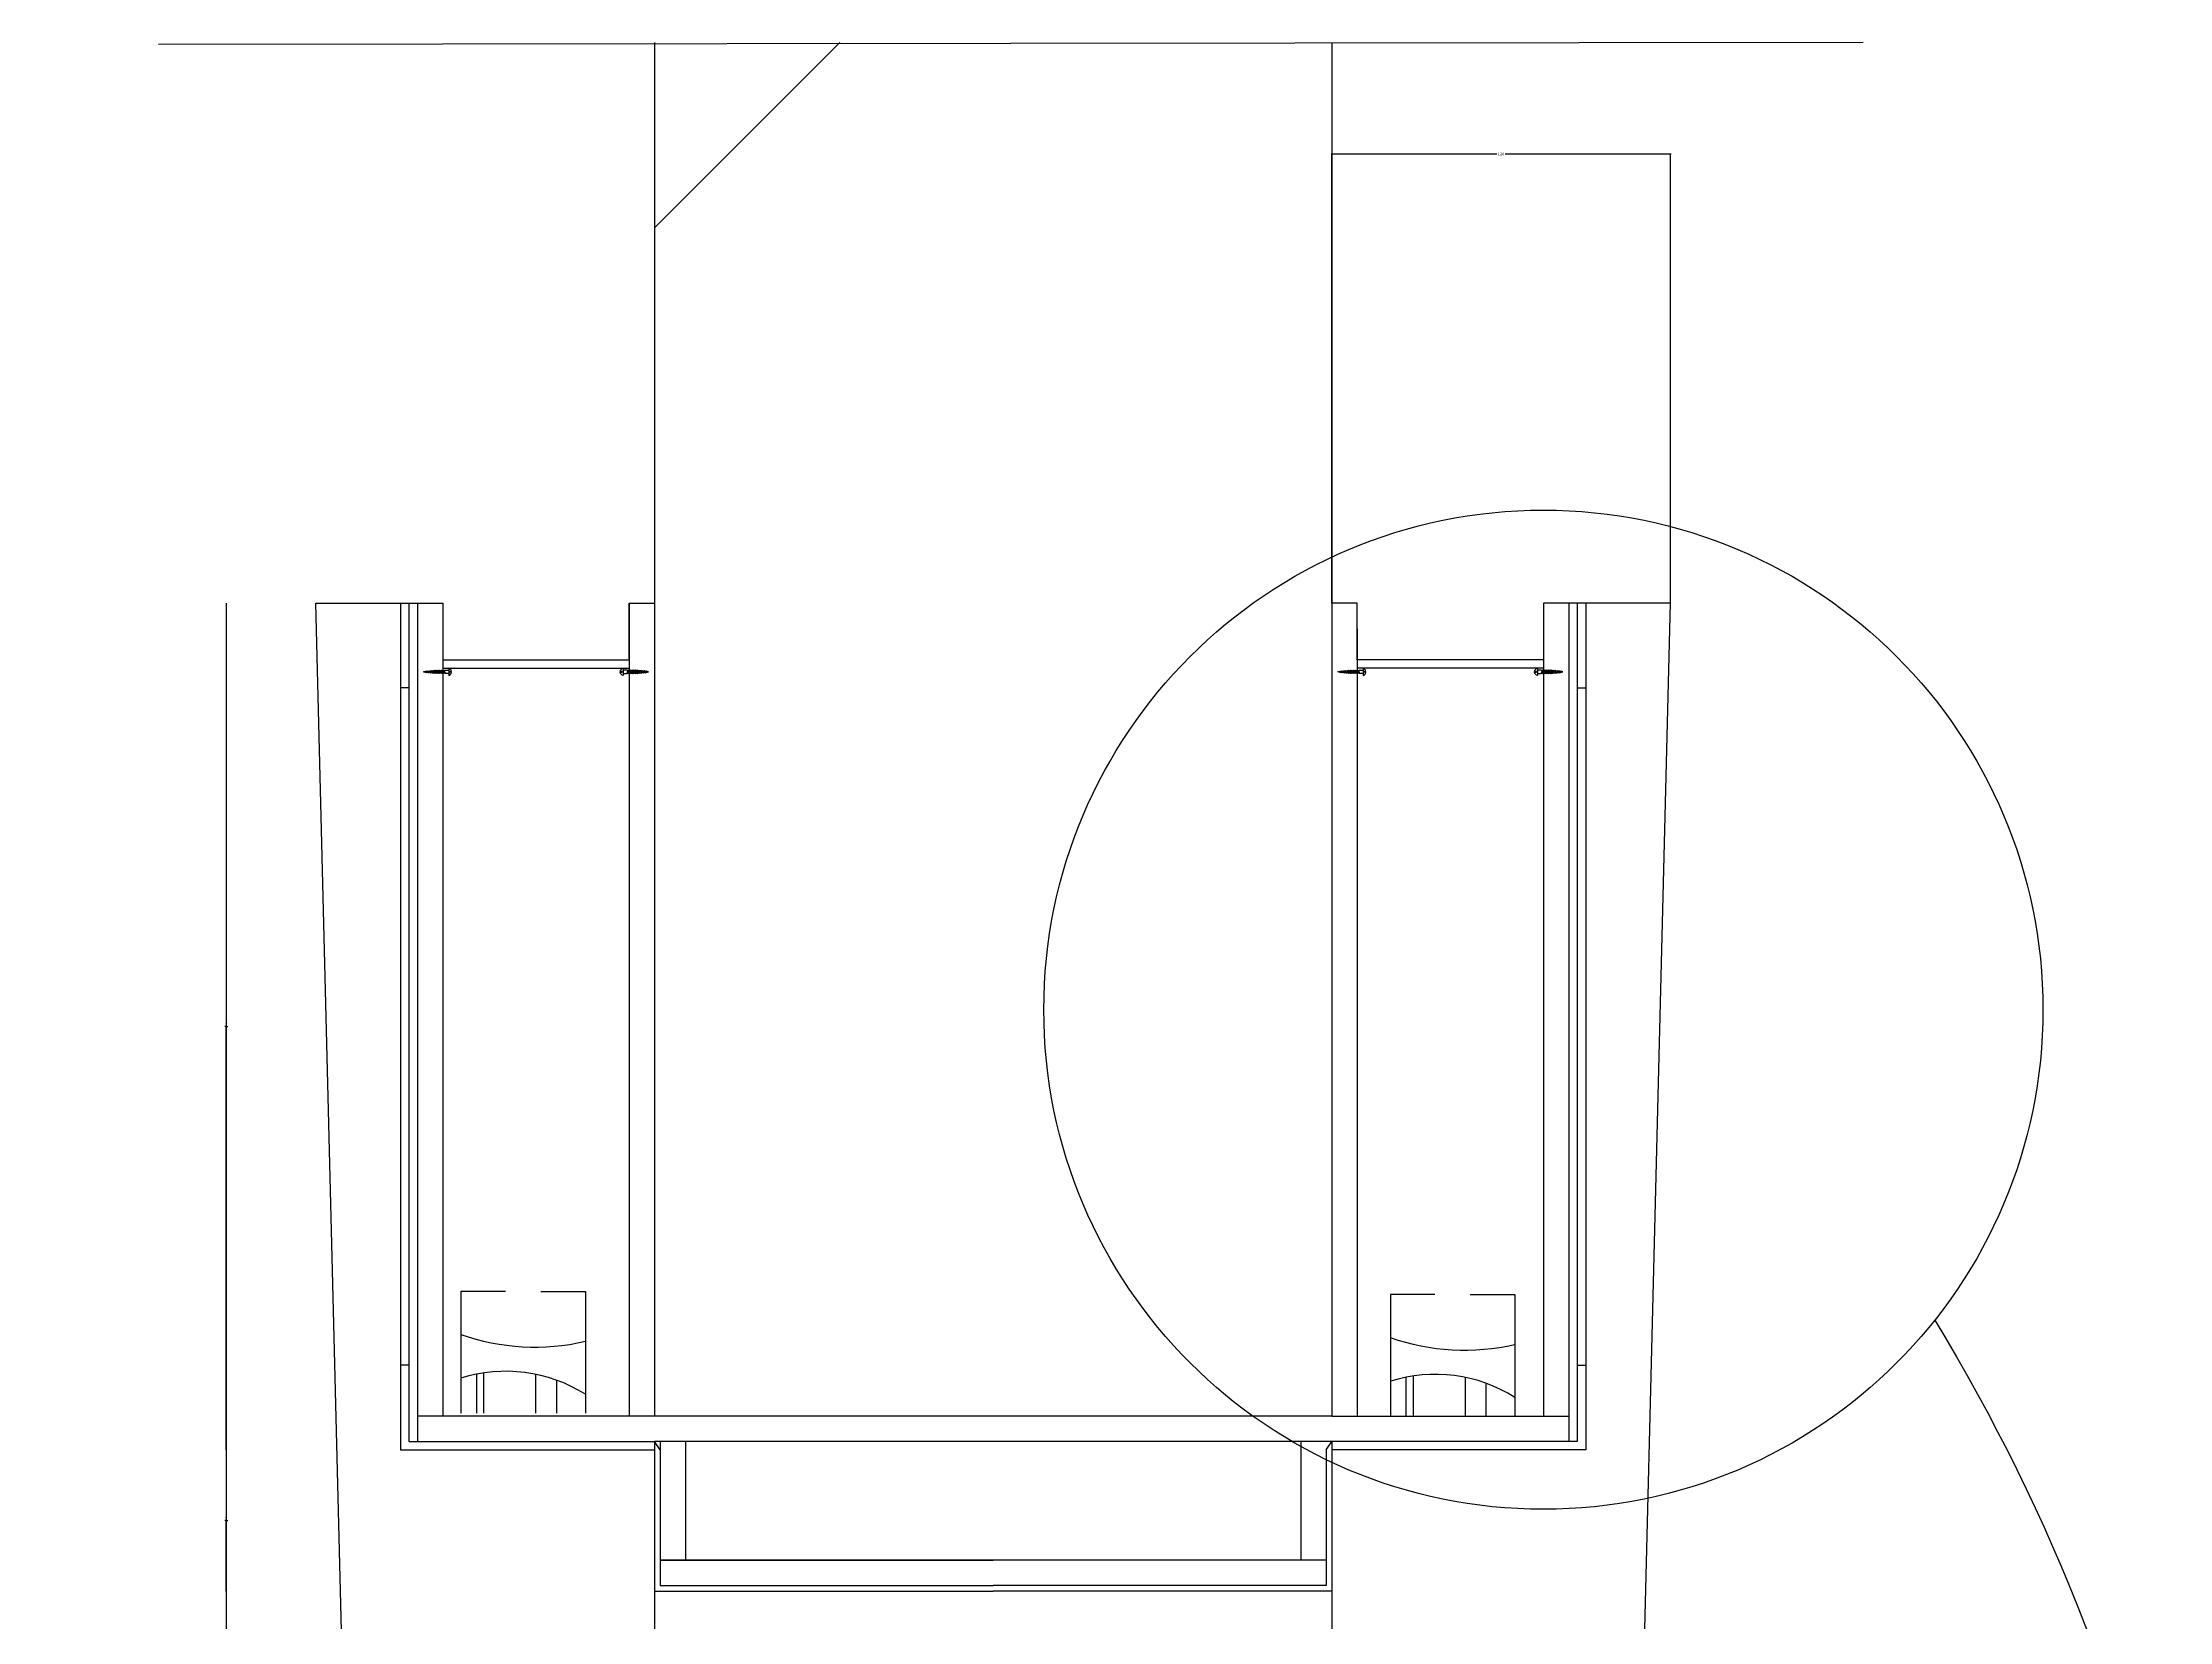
# Model space of a CAD drawing. Header units: metres. Extents: x -150 to 5859, y 346 to 5792.
# Drawn here: x 3543 to 4297, y 3266 to 3826 of the extents above; entities that cross this region are included whole.
import ezdxf

# ---------------------------------------------------------------- set-up
doc = ezdxf.new("R2010")
doc.units = ezdxf.units.M
for name, color, linetype in [('2', 2, 'Continuous'), ('3', 3, 'Continuous'), ('4', 4, 'Continuous'), ('7', 7, 'Continuous'), ('BH', 3, 'Continuous'), ('DIM', 3, 'Continuous')]:
    doc.layers.add(name, color=color, linetype=linetype)
doc.dimstyles.get("Standard").update_dxf_attribs({"dimtxt": 2.5, "dimasz": 2.5, "dimexe": 1.25, "dimexo": 0.625, "dimtad": 1, "dimcen": 2.5, "dimazin": 3, "dimtfac": 1, "dimtmove": 0, "dimatfit": 3})

# ---------------------------------------------------------------- blocks, each defined once
blk = doc.blocks.new('GJ-WJ08')
at = {"layer": '3'}
for p, q in [((-2, -4), (-2, 0)), ((2, 0), (2, -4)), ((-1.5, -4.88), (-2, -4)), ((-2, -6), (-1.5, -4.88)), ((-2, -6), (1.5, -5.12)), ((-1.5, -6.88), (-2, -6)), ((-2, -8), (-1.5, -6.88)), ((-2, -8), (1.5, -7.12)), ((-1.5, -8.88), (-2, -8)), ((-2, -10), (-1.5, -8.88)), ((-2, -10), (1.5, -9.12)), ((-1.5, -10.88), (-2, -10)), ((-2, -12), (-1.5, -10.88)), ((-2, -12), (1.5, -11.12)), ((-1.5, -12.88), (-2, -12)), ((-2, -14), (-1.5, -12.88)), ((-2, -14), (1.5, -13.12)), ((-1.42, -14.85), (-2, -14)), ((-1.81, -15.95), (-1.42, -14.85)), ((-1.81, -15.95), (1.39, -15.15)), ((-1.23, -16.81), (-1.81, -15.95)), ((-1.62, -17.91), (-1.23, -16.81)), ((-1.62, -17.91), (1.18, -17.21)), ((-1.04, -18.76), (-1.62, -17.91)), ((-1.5, -4.88), (2, -4)), ((-1.5, -6.88), (2, -6)), ((-1.5, -8.88), (2, -8)), ((-1.5, -10.88), (2, -10)), ((-1.5, -12.88), (2, -12)), ((-1.43, -19.86), (-1.04, -18.76)), ((-1.43, -19.86), (1.09, -19.23)), ((-0.85, -20.71), (-1.43, -19.86)), ((-1.42, -14.85), (2, -14)), ((-1.25, -21.81), (-0.85, -20.71)), ((-1.25, -21.81), (0.77, -21.31)), ((-0.67, -22.67), (-1.25, -21.81)), ((-1.23, -16.81), (1.8, -16.05)), ((-1.06, -23.76), (-0.67, -22.67)), ((-1.06, -23.76), (0.56, -23.36)), ((-1.04, -18.76), (1.6, -18.1)), ((-0.85, -20.71), (1.39, -20.15)), ((-0.67, -22.67), (1.18, -22.2)), ((1.18, -22.2), (0.56, -23.36)), ((0.56, -23.36), (0.98, -24.26)), ((1.39, -20.15), (0.77, -21.31)), ((0.77, -21.31), (1.18, -22.2)), ((1.6, -18.1), (0.97, -19.26)), ((0.97, -19.26), (1.39, -20.15)), ((1.8, -16.05), (1.18, -17.21)), ((1.18, -17.21), (1.6, -18.1)), ((2, -14), (1.39, -15.15)), ((1.39, -15.15), (1.8, -16.05)), ((2, -4), (1.5, -5.12)), ((1.5, -5.12), (2, -6)), ((2, -6), (1.5, -7.12)), ((1.5, -7.12), (2, -8)), ((2, -8), (1.5, -9.12)), ((1.5, -9.12), (2, -10)), ((2, -10), (1.5, -11.12)), ((1.5, -11.12), (2, -12)), ((2, -12), (1.5, -13.12)), ((1.5, -13.12), (2, -14)), ((-0.48, -24.62), (-1.06, -23.76)), ((-0.87, -25.72), (-0.48, -24.62)), ((-0.87, -25.72), (0.7, -25.33)), ((-0.48, -24.62), (0.98, -24.26)), ((0.98, -24.26), (0.7, -25.33))]:
    blk.add_line(p, q, dxfattribs=at)
blk.add_lwpolyline([(-0.45, 3.18, 0.32), (-4, 0), (4, 0, 0.32), (0.42, 3.18), (0.42, 1.18), (-0.45, 1.18), (-0.45, 3.18)], format="xyb", dxfattribs=at)
for centre, radius, start, end in [((-5, -28.6), 5.04, 6.83, 34.88), ((8.75, -28.85), 8.79, 156.32, 174.42)]:
    blk.add_arc(centre, radius, start, end, dxfattribs=at)
blk = doc.blocks.new('*D35')
for p, q in [((3608.52, 3277.2), (3608.52, 2502.2)), ((3608.27, 2502.2), (3608.02, 2502.2)), ((3608.52, 1727.2), (3608.52, 2502.2)), ((3608.52, 2502.2), (3608.52, 2502.2)), ((3608.77, 2502.2), (3609.02, 2502.2))]:
    blk.add_line(p, q)
at = {"layer": 'Defpoints'}
for p in [(3608.52, 3277.2), (3608.52, 2502.2), (3608.52, 1727.2)]:
    blk.add_point(p, dxfattribs=at)
at = {"layer": 'DIM', "insert": (3608.52, 2503.325), "char_height": 1, "attachment_point": 5}
blk.add_mtext('0', dxfattribs=at)
blk = doc.blocks.new('*D36')
for p, q in [((3608.52, 3627.2), (3608.52, 2427.2)), ((3573.585, 2427.2), (3543.4, 2427.2)), ((3543.65, 1227.2), (3543.65, 2427.2)), ((3608.77, 2427.2), (3578.585, 2427.2))]:
    blk.add_line(p, q)
at = {"layer": 'Defpoints'}
for p in [(3608.52, 3627.2), (3608.52, 2427.2), (3543.65, 1227.2)]:
    blk.add_point(p, dxfattribs=at)
at = {"layer": 'DIM', "insert": (3576.085, 2427.2), "char_height": 1, "attachment_point": 5}
blk.add_mtext('64,87', dxfattribs=at)
blk = doc.blocks.new('*D39')
for p, q in [((3608.52, 3627.2), (3608.52, 3477.2)), ((3608.27, 3477.2), (3608.02, 3477.2)), ((3608.52, 3327.2), (3608.52, 3477.2)), ((3608.52, 3477.2), (3608.52, 3477.2)), ((3608.77, 3477.2), (3609.02, 3477.2))]:
    blk.add_line(p, q)
at = {"layer": 'Defpoints'}
for p in [(3608.52, 3627.2), (3608.52, 3477.2), (3608.52, 3327.2)]:
    blk.add_point(p, dxfattribs=at)
at = {"layer": 'DIM', "insert": (3608.52, 3478.325), "char_height": 1, "attachment_point": 5}
blk.add_mtext('0', dxfattribs=at)
blk = doc.blocks.new('*D40')
for p, q in [((3608.52, 3327.2), (3608.52, 3302.2)), ((3608.27, 3302.2), (3608.02, 3302.2)), ((3608.52, 3277.2), (3608.52, 3302.2)), ((3608.52, 3302.2), (3608.52, 3302.2)), ((3608.77, 3302.2), (3609.02, 3302.2))]:
    blk.add_line(p, q)
at = {"layer": 'Defpoints'}
for p in [(3608.52, 3327.2), (3608.52, 3302.2), (3608.52, 3277.2)]:
    blk.add_point(p, dxfattribs=at)
at = {"layer": 'DIM', "insert": (3608.52, 3303.325), "char_height": 1, "attachment_point": 5}
blk.add_mtext('0', dxfattribs=at)
blk = doc.blocks.new('*D41')
for p, q in [((4058.72, 3786.39), (3999.97, 3786.39)), ((4000.22, 3627.2), (4000.22, 3786.39)), ((4120.47, 3786.39), (4061.72, 3786.39)), ((4120.22, 3627.2), (4120.22, 3786.39))]:
    blk.add_line(p, q)
at = {"layer": 'Defpoints'}
for p in [(4120.22, 3786.39), (4000.22, 3627.2), (4120.22, 3627.2)]:
    blk.add_point(p, dxfattribs=at)
at = {"layer": 'BH', "insert": (4060.22, 3786.39), "char_height": 1, "attachment_point": 5}
blk.add_mtext('120', dxfattribs=at)

msp = doc.modelspace()

# ---------------------------------------------------------------- hatches: boundary and pattern name
at = {"layer": 'BH'}
h = msp.add_hatch(dxfattribs=at)
h.set_pattern_fill('AR-CONC', scale=20)
h.paths.add_polyline_path([(4000.22, 3627.2), (4000.22, 3825.89), (3760.22, 3825.89), (3760.22, 3339.2), (4000.22, 3339.2)])
h = msp.add_hatch(dxfattribs=at)
h.set_pattern_fill('ANSI31', scale=200)
h.paths.add_polyline_path([(4000.22, 3627.2), (4000.22, 3825.89), (3760.22, 3825.89), (3760.22, 3339.2), (4000.22, 3339.2)])
h = msp.add_hatch(dxfattribs=at)
h.set_pattern_fill('ANSI34', scale=500)
h.paths.add_polyline_path([(4000.22, 3277.2), (3880.22, 3277.2), (3760.22, 3277.2), (3760.22, 1227.2), (4000.22, 1227.2)])

# ---------------------------------------------------------------- linework, layer by layer
at = {"layer": '2'}
for p, q in [((3760.22, 3825.89), (3760.22, 3339.2)), ((4000.22, 3825.89), (4000.22, 3339.2)), ((4000.22, 3339.2), (3760.22, 3339.2))]:
    msp.add_line(p, q, dxfattribs=at)
at = {"layer": '3'}
for p, q in [((3676.22, 3627.2), (3676.22, 3330.2)), ((3685.22, 3627.2), (3685.22, 3339.2)), ((3751.22, 3627.2), (3751.22, 3339.2)), ((4084.22, 3627.2), (4084.22, 3330.2)), ((4009.22, 3618.2), (4009.22, 3339.2)), ((4075.22, 3618.2), (4075.22, 3339.2)), ((3771.22, 3330.2), (3771.22, 3288.2)), ((3771.22, 3330.2), (3771.22, 3288.2)), ((3989.22, 3330.2), (3989.22, 3288.2)), ((3998.22, 3288.2), (3762.22, 3288.2)), ((3762.22, 3288.2), (3880.22, 3288.2))]:
    msp.add_line(p, q, dxfattribs=at)
for points in [[(3673.22, 3627.2), (3673.22, 3330.2), (3760.22, 3330.2)], [(4087.22, 3627.2), (4087.22, 3330.2), (4000.22, 3330.2)], [(3685.22, 3604.2), (3685.22, 3604.2), (3751.22, 3604.2), (3751.22, 3604.2)], [(4075.22, 3604.2), (4075.22, 3604.2), (4009.22, 3604.2), (4009.22, 3604.2)], [(3762.22, 3330.2), (3762.22, 3279.2), (3880.22, 3279.2)], [(3998.22, 3327.2), (3998.22, 3279.2), (3880.22, 3279.2)]]:
    msp.add_lwpolyline(points, dxfattribs=at)
msp.add_circle((4075.22, 3483.2), 177.01, dxfattribs=at)
at = {"layer": '4'}
for p, q in [((3673.22, 3597.2), (3670.22, 3597.2)), ((4087.22, 3597.2), (4090.22, 3597.2)), ((3673.22, 3357.2), (3670.22, 3357.2)), ((4087.22, 3357.2), (4090.22, 3357.2)), ((3760.22, 3339.2), (3676.22, 3339.2)), ((4000.22, 3339.2), (4084.22, 3339.2)), ((3762.22, 3327.2), (3760.22, 3330.2)), ((3998.22, 3327.2), (4000.22, 3330.2))]:
    msp.add_line(p, q, dxfattribs=at)
for points in [[(3697.22, 1347.2), (3640.22, 3627.2), (3685.22, 3627.2)], [(3670.22, 3627.2), (3670.22, 3327.2), (3760.22, 3327.2)], [(3685.22, 3627.2), (3685.22, 3607.2), (3751.22, 3607.2), (3751.22, 3627.2)], [(3751.22, 3627.2), (3760.22, 3627.2), (3760.22, 3339.2)], [(4009.22, 3627.2), (4000.22, 3627.2), (4000.22, 3339.2)], [(4090.22, 3627.2), (4090.22, 3327.2), (4000.22, 3327.2)], [(4075.22, 3627.2), (4075.22, 3607.2), (4009.22, 3607.2), (4009.22, 3627.2)], [(4063.22, 1347.2), (4120.22, 3627.2), (4075.22, 3627.2)], [(3760.22, 3330.2), (3760.22, 3277.2), (3880.22, 3277.2)], [(4000.22, 3327.2), (4000.22, 3277.2), (3880.22, 3277.2)]]:
    msp.add_lwpolyline(points, dxfattribs=at)
at = {"layer": '7'}
msp.add_line((4084.22, 3330.2), (3760.22, 3330.2), dxfattribs=at)
for points in [[(3760.22, 3330.2), (3760.22, 1227.2), (3700.22, 1227.2)], [(4000.22, 3330.2), (4000.22, 1227.2), (4060.22, 1227.2)]]:
    msp.add_lwpolyline(points, dxfattribs=at)
at = {"layer": 'BH'}
msp.add_line((4188.54, 3825.89), (3584.46, 3825.15), dxfattribs=at)
msp.add_lwpolyline([(4213.88, 3373.17, -0.18), (4303.27, 2911.68, 0.27), (4521.48, 2339.68, 117.28)], format="xyb", dxfattribs=at)
at = {"layer": 'DIM'}
for p, q in [((3697.27, 3340.28), (3697.27, 3354.07)), ((3699.81, 3340.28), (3699.81, 3354.51)), ((3718.22, 3340.28), (3718.22, 3353.99)), ((3725.61, 3340.28), (3725.61, 3351.9)), ((4026.65, 3339.2), (4026.65, 3352.99)), ((4029.2, 3339.2), (4029.2, 3353.43)), ((4047.61, 3339.2), (4047.61, 3352.92)), ((4055, 3339.2), (4055, 3350.82))]:
    msp.add_line(p, q, dxfattribs=at)
for points in [[(3707.43, 3383.31), (3691.6, 3383.31), (3691.6, 3340.28)], [(3719.94, 3383.31), (3735.76, 3383.31), (3735.76, 3340.28)], [(4036.81, 3382.23), (4020.99, 3382.23), (4020.99, 3339.2)], [(4049.32, 3382.23), (4065.15, 3382.23), (4065.15, 3339.2)]]:
    msp.add_lwpolyline(points, dxfattribs=at)
for centre, radius, start, end in [((3717.86, 3443.16), 79.5, 250.71, 283.01), ((4047.25, 3442.08), 79.5, 250.71, 283.01), ((3707.55, 3302.2), 52.88, 57.76, 107.55), ((4036.94, 3301.12), 52.88, 57.76, 107.55)]:
    msp.add_arc(centre, radius, start, end, dxfattribs=at)

# ---------------------------------------------------------------- block references
at = {"layer": '4', "yscale": 0.32, "zscale": 0.32}
for p, xscale, rotation in [((3687.32, 3602.91), 0.32, 270), ((3749.13, 3602.91), -0.32, 90), ((4011.32, 3602.91), 0.32, 270), ((4073.13, 3602.91), -0.32, 90)]:
    msp.add_blockref('GJ-WJ08', p, dxfattribs=dict(at, xscale=xscale, rotation=rotation))

# ---------------------------------------------------------------- dimensions: what is measured, and where the dimension line sits
at = {"layer": 'BH'}
dim = msp.add_linear_dim(base=(4120.22, 3786.39), p1=(4120.22, 3627.2), p2=(4000.22, 3627.2), dimstyle='Standard', dxfattribs=at)
dim.commit()
dim.dimension.update_dxf_attribs({"geometry": '*D41', "text_midpoint": (4060.22, 3786.39)})
at = {"layer": 'DIM'}
for base, p1, p2, picture, middle in [((3608.52, 2427.2), (3608.52, 3627.2), (3543.65, 1227.2), '*D36', (3576.085, 2427.2)), ((3608.52, 3477.2), (3608.52, 3627.2), (3608.52, 3327.2), '*D39', (3608.52, 3478.325)), ((3608.52, 3302.2), (3608.52, 3327.2), (3608.52, 3277.2), '*D40', (3608.52, 3303.325)), ((3608.52, 2502.2), (3608.52, 3277.2), (3608.52, 1727.2), '*D35', (3608.52, 2503.325))]:
    dim = msp.add_linear_dim(base=base, p1=p1, p2=p2, dimstyle='Standard', dxfattribs=at)
    dim.commit()
    dim.dimension.update_dxf_attribs({"geometry": picture, "text_midpoint": middle})

doc.saveas('drawing.dxf')
